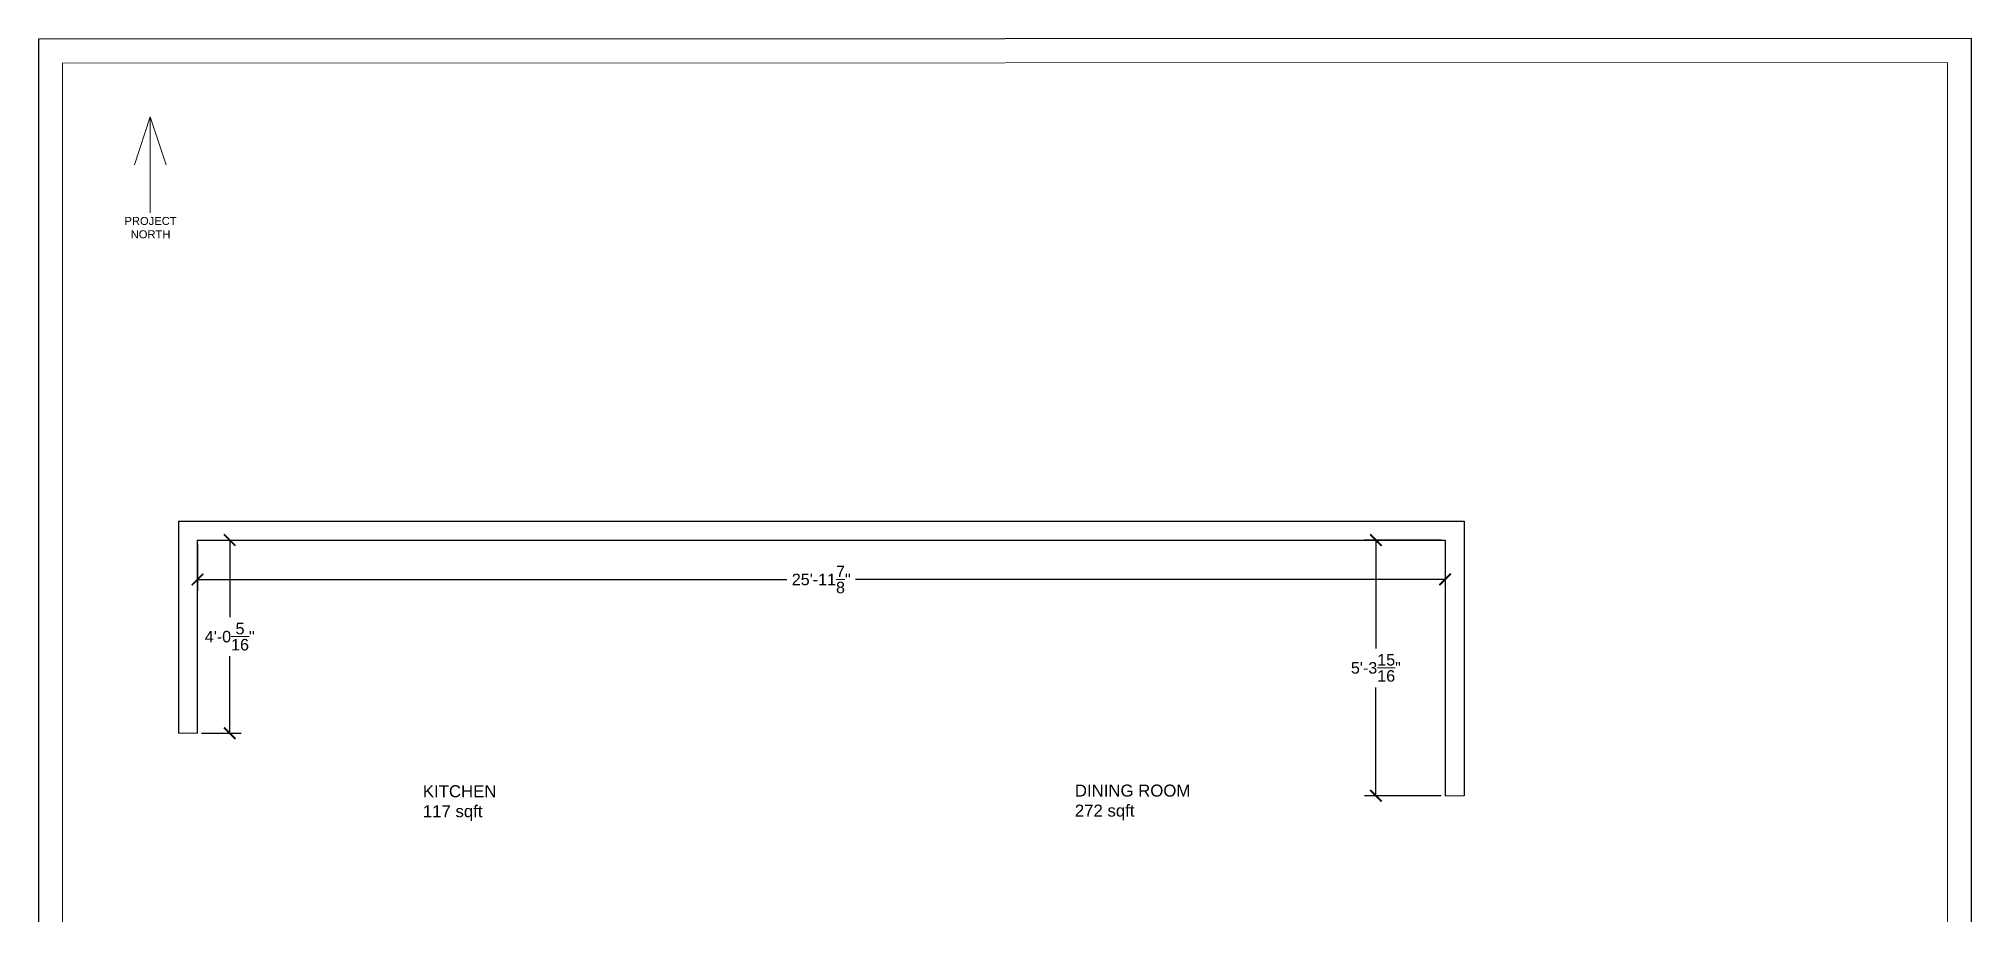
# Model space of a CAD drawing. Header units: inches. Extents: x 0 to 483, y 0 to 649.
# Drawn here: x 0 to 483.1, y 429.6 to 648.5 of the extents above; entities that cross this region are included whole.
import ezdxf

# ---------------------------------------------------------------- set-up
doc = ezdxf.new("R2010")
doc.units = ezdxf.units.IN
doc.header["$MEASUREMENT"] = 0
doc.layers.get('0').update_dxf_attribs({"color": 1, "lineweight": 9})
for name, color, linetype, lineweight in [('00-page-edge', 7, 'Continuous', 9), ('A201-Dimensions', 7, 'Continuous', 9), ('A201-Floorplan-2nd-floor', 7, 'Continuous', 9), ('A201-Text', 7, 'Continuous', 9)]:
    doc.layers.add(name, color=color, linetype=linetype, lineweight=lineweight)
doc.styles.add('Annotative', font='Arial.ttf')
doc.dimstyles.new('Annotative', dxfattribs={"dimtxt": 0.18, "dimasz": 0.18, "dimexe": 0.18, "dimexo": 0.0625, "dimgap": 0.09, "dimtad": 0, "dimtih": 1, "dimtoh": 1, "dimdec": 4, "dimzin": 0, "dimdsep": 46, "dimlunit": 4, "dimtxsty": 'Annotative', "dimblk": 'ARCHTICK', "dimblk1": 'ARCHTICK', "dimblk2": 'ARCHTICK', "dimcen": 0.09, "dimadec": 0, "dimazin": 0, "dimtfac": 1, "dimtdec": 4, "dimtofl": 0, "dimtmove": 0, "dimatfit": 3, "dimldrblk": 'ARCHTICK', "dimfxl": 1, "dimtolj": 1, "dimtzin": 0, "dimarcsym": 0})

# ---------------------------------------------------------------- blocks, each defined once
blk = doc.blocks.new('north-arrow')
at = {"layer": '00-page-edge', "lineweight": 5}
for points in [[(-3.99, -12), (0, 0), (4, -12)], [(0, 0), (0, -12), (0, -24)]]:
    blk.add_lwpolyline(points, dxfattribs=at)
blk = doc.blocks.new('_ArchTick')
at = {"color": 0, "linetype": 'ByBlock', "lineweight": 30, "const_width": 0.15}
blk.add_lwpolyline([(-0.5, -0.5), (0.5, 0.5)], dxfattribs=at)
blk = doc.blocks.new('*D22')
at = {"layer": 'A201-Dimensions', "color": 0, "lineweight": -2, "transparency": 16777216}
for p, q in [((39.7, 522.16), (39.7, 510.43)), ((351.57, 522.16), (351.57, 510.43)), ((39.7, 513.31), (187.06, 513.31)), ((351.57, 513.31), (204.21, 513.31))]:
    blk.add_line(p, q, dxfattribs=at)
at = {"layer": 'A201-Dimensions', "color": 0, "lineweight": -2, "transparency": 16777216, "xscale": 2.88, "yscale": 2.88, "zscale": 2.88, "rotation": 180}
blk.add_blockref('_ArchTick', (39.7, 513.31), dxfattribs=at)
at = {"layer": 'A201-Dimensions', "color": 0, "lineweight": -2, "transparency": 16777216, "xscale": 2.88, "yscale": 2.88, "zscale": 2.88}
blk.add_blockref('_ArchTick', (351.57, 513.31), dxfattribs=at)
at = {"layer": 'A201-Dimensions', "color": 0, "lineweight": 5, "transparency": 16777216, "insert": (195.63, 513.31), "char_height": 2.88, "attachment_point": 5, "style": 'Annotative'}
blk.add_mtext('\\A1;25\'-11{\\H1x;\\S7/8;}"', dxfattribs=at)
blk = doc.blocks.new('*D41')
at = {"layer": 'A201-Dimensions', "color": 0, "lineweight": -2, "transparency": 16777216}
for p, q in [((40.7, 523.16), (50.65, 523.16)), ((47.77, 523.16), (47.77, 503.87)), ((47.77, 474.85), (47.77, 494.15)), ((40.73, 474.85), (50.65, 474.85))]:
    blk.add_line(p, q, dxfattribs=at)
at = {"layer": 'A201-Dimensions', "color": 0, "lineweight": -2, "transparency": 16777216, "xscale": 2.88, "yscale": 2.88, "zscale": 2.88}
for p, rotation in [((47.77, 523.16), 90), ((47.77, 474.85), 270)]:
    blk.add_blockref('_ArchTick', p, dxfattribs=dict(at, rotation=rotation))
at = {"layer": 'A201-Dimensions', "color": 0, "lineweight": 5, "transparency": 16777216, "insert": (47.77, 499.01), "char_height": 2.88, "attachment_point": 5, "style": 'Annotative'}
blk.add_mtext('\\A1;4\'-0{\\H1x;\\S5/16;}"', dxfattribs=at)
blk = doc.blocks.new('*D42')
at = {"layer": 'A201-Dimensions', "color": 0, "lineweight": -2, "transparency": 16777216}
for p, q in [((350.57, 523.16), (331.4, 523.16)), ((334.28, 523.16), (334.28, 496.08)), ((334.28, 459.23), (334.28, 486.31)), ((350.57, 459.23), (331.4, 459.23))]:
    blk.add_line(p, q, dxfattribs=at)
at = {"layer": 'A201-Dimensions', "color": 0, "lineweight": -2, "transparency": 16777216, "xscale": 2.88, "yscale": 2.88, "zscale": 2.88}
for p, rotation in [((334.28, 523.16), 90), ((334.28, 459.23), 270)]:
    blk.add_blockref('_ArchTick', p, dxfattribs=dict(at, rotation=rotation))
at = {"layer": 'A201-Dimensions', "color": 0, "lineweight": 5, "transparency": 16777216, "insert": (334.28, 491.2), "char_height": 2.88, "attachment_point": 5, "style": 'Annotative'}
blk.add_mtext('\\A1;5\'-3{\\H1x;\\S15/16;}"', dxfattribs=at)

msp = doc.modelspace()

# ---------------------------------------------------------------- linework, layer by layer
at = {"layer": '00-page-edge', "lineweight": -3}
msp.add_lwpolyline([(483.13682, 648.52457), (0, 648.36933), (0, 0), (483.13682, 0)], close=True, dxfattribs=at)
at = {"layer": '00-page-edge'}
msp.add_lwpolyline([(477.13682, 642.52264), (6, 642.37126), (6, 70.91274), (477.13682, 70.91274)], close=True, dxfattribs=at)
at = {"layer": 'A201-Floorplan-2nd-floor', "lineweight": -3}
for p, q in [((34.92244, 527.88659), (356.32196, 527.88659)), ((34.92244, 527.88659), (34.93416, 474.8521)), ((356.32196, 527.88659), (356.32196, 459.2271))]:
    msp.add_line(p, q, dxfattribs=at)
at = {"layer": 'A201-Floorplan-2nd-floor', "lineweight": 5}
for p, q in [((39.72893, 474.8521), (34.93416, 474.8521)), ((351.57196, 459.2271), (356.32196, 459.2271))]:
    msp.add_line(p, q, dxfattribs=at)
at = {"layer": 'A201-Floorplan-2nd-floor', "lineweight": -3}
msp.add_lwpolyline([(39.72893, 474.8521), (39.69696, 523.1646), (351.57196, 523.1646), (351.57196, 459.2271)], dxfattribs=at)

# ---------------------------------------------------------------- block references
at = {"layer": '00-page-edge', "lineweight": 5}
msp.add_blockref('north-arrow', (27.90841, 628.98442), dxfattribs=at)

# ---------------------------------------------------------------- texts
at = {"layer": '00-page-edge', "lineweight": 5, "insert": (27.9758, 601.25902), "char_height": 2, "width": 540.3541081, "attachment_point": 5, "style": 'Annotative'}
msp.add_mtext('PROJECT\\PNORTH', dxfattribs=at)
at = {"layer": 'A201-Text', "lineweight": 5, "char_height": 3, "attachment_point": 1, "style": 'Annotative'}
for s, insert, width in [('KITCHEN\\P117 sqft', (96.04739, 461.85214), 28.1218554), ('DINING ROOM\\P272 sqft', (259.03177, 462.013), 31.2937906)]:
    msp.add_mtext(s, dxfattribs=dict(at, insert=insert, width=width))

# ---------------------------------------------------------------- dimensions: what is measured, and where the dimension line sits
at = {"layer": 'A201-Dimensions', "lineweight": 5}
dim = msp.add_linear_dim(base=(351.57196, 513.30596), p1=(39.69696, 523.1646), p2=(351.57196, 523.1646), dimstyle='Annotative', dxfattribs=at)
dim.commit()
dim.dimension.update_dxf_attribs({"geometry": '*D22', "text_midpoint": (195.63446, 513.30596), "dimtype": 128})
for base, p1, p2, picture, middle in [((47.76527, 523.1646), (39.72893, 474.8521), (39.69696, 523.1646), '*D41', (47.76527, 499.00835)), ((334.28408, 459.2271), (351.57196, 523.1646), (351.57196, 459.2271), '*D42', (334.28408, 491.19585))]:
    dim = msp.add_linear_dim(base=base, p1=p1, p2=p2, angle=90, dimstyle='Annotative', dxfattribs=at)
    dim.commit()
    dim.dimension.update_dxf_attribs({"geometry": picture, "text_midpoint": middle})

doc.saveas('drawing.dxf')
